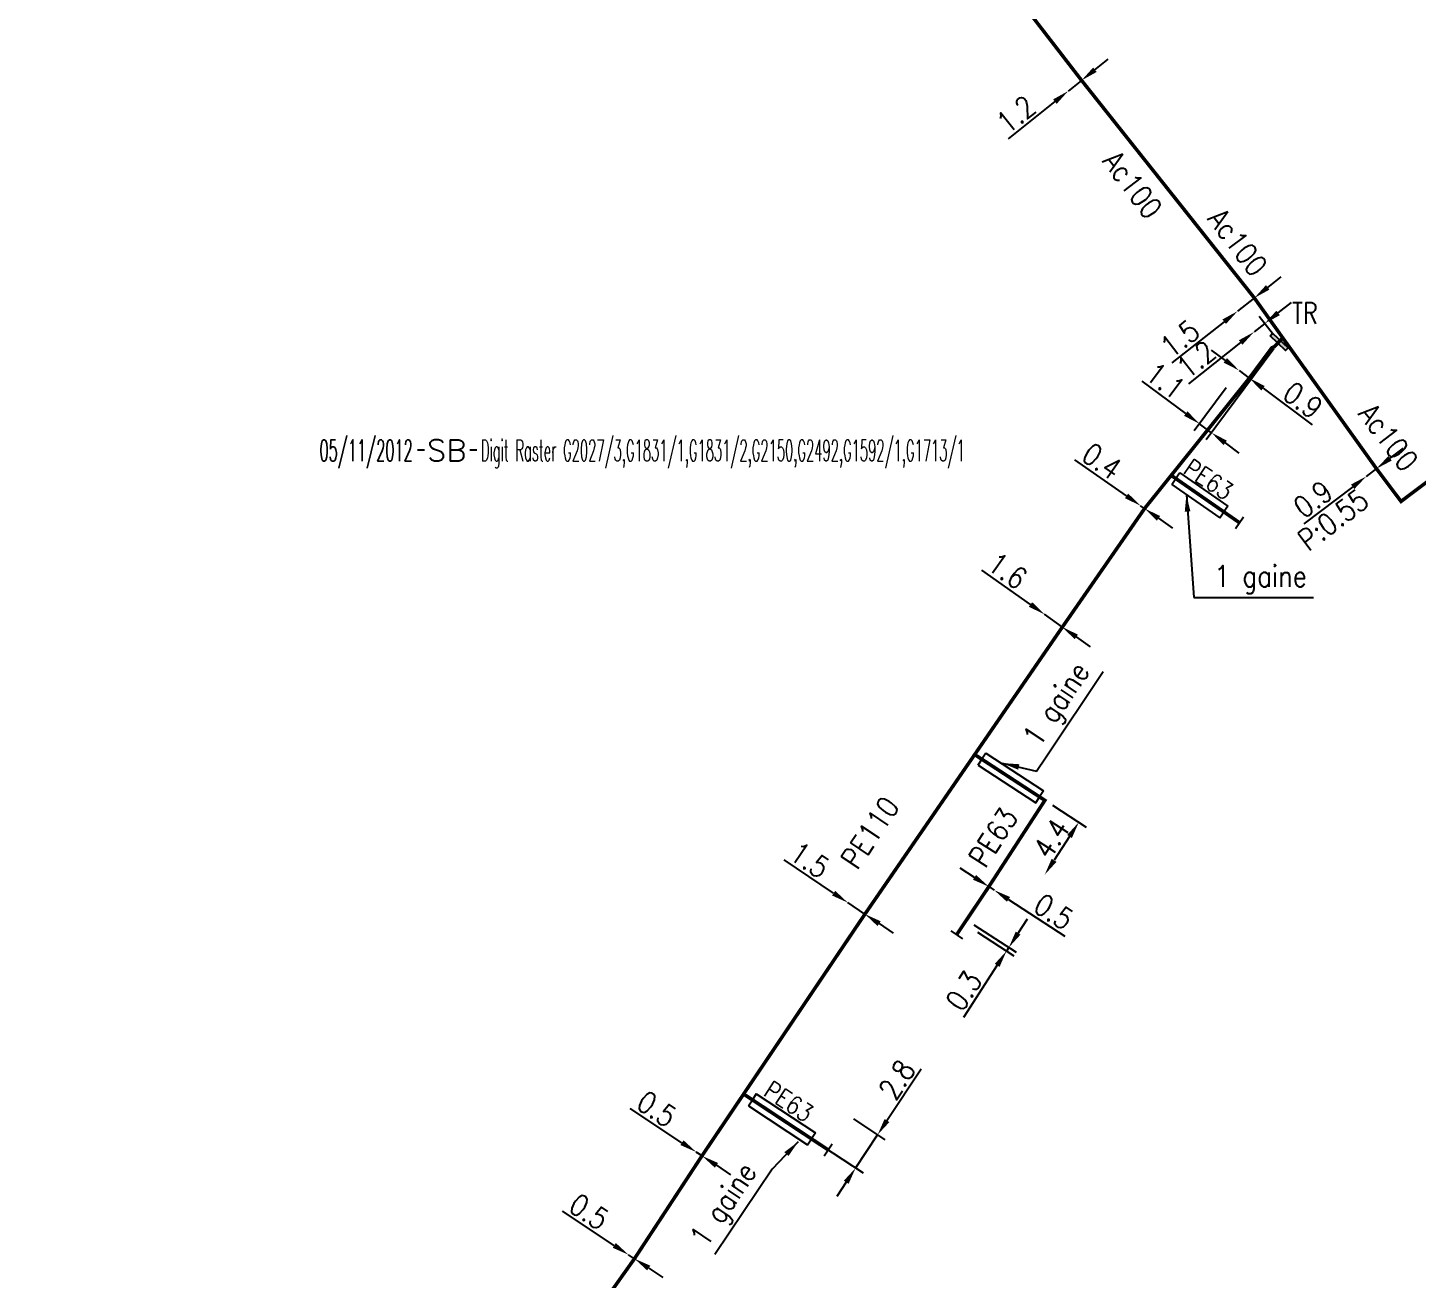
# Model space of a CAD drawing. Header units: millimetres. Extents: x 138988 to 140002, y 128990 to 130001.
# Drawn here: x 139490.1 to 139587.9, y 129678 to 129766.1 of the extents above; entities that cross this region are included whole.
import ezdxf
from ezdxf.enums import TextEntityAlignment as Align

# ---------------------------------------------------------------- set-up
doc = ezdxf.new("R2010")
doc.units = ezdxf.units.MM
doc.header["$PDMODE"] = 34
doc.linetypes.add('L_25_AP', pattern=[2000, 1000, 1000])
doc.linetypes.add('L_25_PE', pattern=[2000, 1000, 1000])
doc.layers.get('0').update_dxf_attribs({"linetype": 'CONTINUOUS'})
doc.layers.get('Defpoints').update_dxf_attribs({"linetype": 'CONTINUOUS'})
for name, color, linetype in [('L_150', 1, 'CONTINUOUS'), ('L_340', 7, 'CONTINUOUS'), ('L_400', 7, 'CONTINUOUS'), ('L_910', 7, 'CONTINUOUS')]:
    doc.layers.add(name, color=color, linetype=linetype)
doc.styles.add('G_ROMANS', font='ROMANS.SHX', dxfattribs={"width": 0.75})
doc.styles.get("Standard").update_dxf_attribs({"font": 'romans.shx', "width": 0.85})
doc.dimstyles.get("Standard").update_dxf_attribs({"dimtxt": 1.5, "dimasz": 1.2, "dimexe": 0.625, "dimexo": 0.625, "dimgap": 0.25, "dimtad": 1, "dimdec": 1, "dimzin": 0, "dimdsep": 46, "dimtxsty": 'Standard', "dimcen": -0.5, "dimadec": 0, "dimazin": 0, "dimtfac": 1, "dimtdec": 1, "dimtmove": 0, "dimatfit": 3, "dimfxl": 0, "dimtolj": 1, "dimtzin": 0, "dimarcsym": 0})

# ---------------------------------------------------------------- blocks, each defined once
blk = doc.blocks.new('*D229')
at = {"layer": 'Defpoints', "color": 0, "linetype": 'Continuous', "transparency": 16777216}
for p in [(139585.02, 129735.086), (139584.305, 129734.54), (139584.305, 129734.54)]:
    blk.add_point(p, dxfattribs=at)
at = {"layer": 'L_150', "color": 0, "linetype": 'Continuous', "lineweight": -2, "transparency": 16777216}
for p, q in [((139585.975, 129735.813), (139586.929, 129736.54)), ((139585.02, 129735.086), (139584.305, 129734.54)), ((139583.35, 129733.813), (139579.921, 129731.2))]:
    blk.add_line(p, q, dxfattribs=at)
at = {"layer": 'L_150', "color": 0, "linetype": 'Continuous', "transparency": 16777216}
for points in [[(139585.854, 129735.972), (139586.096, 129735.654), (139585.02, 129735.086)], [(139583.229, 129733.972), (139583.471, 129733.654), (139584.305, 129734.54)]]:
    blk.add_solid(points, dxfattribs=at)
at = {"layer": 'L_150', "color": 0, "linetype": 'Continuous', "transparency": 16777216, "insert": (139580.552, 129732.938), "char_height": 1.5, "attachment_point": 5, "rotation": 37.30869}
blk.add_mtext('\\A1;0.9', dxfattribs=at)
blk = doc.blocks.new('*D231')
at = {"layer": 'Defpoints', "color": 0, "linetype": 'Continuous', "transparency": 16777216}
for p in [(139564.272, 129762.413), (139563.333, 129761.665), (139563.333, 129761.665)]:
    blk.add_point(p, dxfattribs=at)
at = {"layer": 'L_150', "color": 0, "linetype": 'Continuous', "lineweight": -2, "transparency": 16777216}
for p, q in [((139565.21, 129763.16), (139566.149, 129763.908)), ((139564.272, 129762.413), (139563.333, 129761.665)), ((139562.394, 129760.917), (139559.118, 129758.307))]:
    blk.add_line(p, q, dxfattribs=at)
at = {"layer": 'L_150', "color": 0, "linetype": 'Continuous', "transparency": 16777216}
for points in [[(139565.085, 129763.317), (139565.335, 129763.004), (139564.272, 129762.413)], [(139562.27, 129761.074), (139562.519, 129760.761), (139563.333, 129761.665)]]:
    blk.add_solid(points, dxfattribs=at)
at = {"layer": 'L_150', "color": 0, "linetype": 'Continuous', "transparency": 16777216, "insert": (139559.664, 129760.02), "char_height": 1.5, "attachment_point": 5, "rotation": 38.54079}
blk.add_mtext('\\A1;1.2', dxfattribs=at)
blk = doc.blocks.new('GIS_MODF')
at = {"color": 0, "linetype": 'Continuous', "flags": 128}
for points in [[(-2.176, -0.014), (-1.676, -0.014)], [(1.519, -0.014), (2.019, -0.014)]]:
    blk.add_lwpolyline(points, dxfattribs=at)
at = {"color": 0, "linetype": 'Continuous', "width": 0.5}
blk.add_attdef('DATE', text='', height=1.5, dxfattribs=at).set_placement((-2.502, -0.798), align=Align.RIGHT)
at = {"color": 0, "linetype": 'Continuous', "width": 1.771291}
blk.add_attdef('USER', text='', height=1.5, dxfattribs=at).set_placement((-1.507, -0.798), (1.276, -0.798), align=Align.FIT)
at = {"color": 0, "linetype": 'Continuous', "width": 0.5}
blk.add_attdef('DESC', (2.289, -0.798), '', height=1.5, dxfattribs=at)
blk = doc.blocks.new('*D1012')
at = {"layer": 'Defpoints', "color": 0, "linetype": 'Continuous', "transparency": 16777216}
for p in [(139532.397, 129679.76), (139532.397, 129679.76), (139532.815, 129679.485)]:
    blk.add_point(p, dxfattribs=at)
at = {"layer": 'L_150', "color": 0, "linetype": 'Continuous', "lineweight": -2, "transparency": 16777216}
for p, q in [((139531.395, 129680.42), (139527.744, 129682.825)), ((139532.815, 129679.485), (139532.397, 129679.76)), ((139533.817, 129678.825), (139534.819, 129678.165))]:
    blk.add_line(p, q, dxfattribs=at)
at = {"layer": 'L_150', "color": 0, "linetype": 'Continuous', "transparency": 16777216}
for points in [[(139531.505, 129680.587), (139531.285, 129680.253), (139532.397, 129679.76)], [(139533.927, 129678.992), (139533.707, 129678.658), (139532.815, 129679.485)]]:
    blk.add_solid(points, dxfattribs=at)
at = {"layer": 'L_150', "color": 0, "linetype": 'Continuous', "transparency": 16777216, "insert": (139529.619, 129682.788), "char_height": 1.5, "attachment_point": 5, "rotation": 326.62616}
blk.add_mtext('\\A1;0.5', dxfattribs=at)
blk = doc.blocks.new('*D1013')
at = {"layer": 'Defpoints', "color": 0, "linetype": 'Continuous', "transparency": 16777216}
for p in [(139537.16, 129686.99), (139537.16, 129686.99), (139537.578, 129686.715)]:
    blk.add_point(p, dxfattribs=at)
at = {"layer": 'L_150', "color": 0, "linetype": 'Continuous', "lineweight": -2, "transparency": 16777216}
for p, q in [((139536.158, 129687.65), (139532.507, 129690.054)), ((139537.578, 129686.715), (139537.16, 129686.99)), ((139538.58, 129686.055), (139539.582, 129685.395))]:
    blk.add_line(p, q, dxfattribs=at)
at = {"layer": 'L_150', "color": 0, "linetype": 'Continuous', "transparency": 16777216}
for points in [[(139536.268, 129687.817), (139536.048, 129687.483), (139537.16, 129686.99)], [(139538.69, 129686.222), (139538.47, 129685.888), (139537.578, 129686.715)]]:
    blk.add_solid(points, dxfattribs=at)
at = {"layer": 'L_150', "color": 0, "linetype": 'Continuous', "transparency": 16777216, "insert": (139534.381, 129690.017), "char_height": 1.5, "attachment_point": 5, "rotation": 326.63743}
blk.add_mtext('\\A1;0.5', dxfattribs=at)
blk = doc.blocks.new('*D1014')
at = {"layer": 'Defpoints', "color": 0, "linetype": 'Continuous', "transparency": 16777216}
for p in [(139547.825, 129704.542), (139547.825, 129704.542), (139549.029, 129703.734)]:
    blk.add_point(p, dxfattribs=at)
at = {"layer": 'L_150', "color": 0, "linetype": 'Continuous', "lineweight": -2, "transparency": 16777216}
for p, q in [((139546.829, 129705.211), (139543.35, 129707.545)), ((139549.029, 129703.734), (139547.825, 129704.542)), ((139550.026, 129703.065), (139551.022, 129702.397))]:
    blk.add_line(p, q, dxfattribs=at)
at = {"layer": 'L_150', "color": 0, "linetype": 'Continuous', "transparency": 16777216}
for points in [[(139546.94, 129705.377), (139546.717, 129705.045), (139547.825, 129704.542)], [(139550.137, 129703.232), (139549.914, 129702.899), (139549.029, 129703.734)]]:
    blk.add_solid(points, dxfattribs=at)
at = {"layer": 'L_150', "color": 0, "linetype": 'Continuous', "transparency": 16777216, "insert": (139545.148, 129707.542), "char_height": 1.5, "attachment_point": 5, "rotation": 326.13831}
blk.add_mtext('\\A1;1.5', dxfattribs=at)
blk = doc.blocks.new('*D1015')
at = {"layer": 'Defpoints', "color": 0, "linetype": 'Continuous', "transparency": 16777216}
for p in [(139568.419, 129732.481), (139568.419, 129732.481), (139568.706, 129732.28)]:
    blk.add_point(p, dxfattribs=at)
at = {"layer": 'L_150', "color": 0, "linetype": 'Continuous', "lineweight": -2, "transparency": 16777216}
for p, q in [((139567.437, 129733.171), (139563.809, 129735.717)), ((139568.706, 129732.28), (139568.419, 129732.481)), ((139569.688, 129731.591), (139570.67, 129730.901))]:
    blk.add_line(p, q, dxfattribs=at)
at = {"layer": 'L_150', "color": 0, "linetype": 'Continuous', "transparency": 16777216}
for points in [[(139567.552, 129733.334), (139567.322, 129733.007), (139568.419, 129732.481)], [(139569.803, 129731.755), (139569.573, 129731.427), (139568.706, 129732.28)]]:
    blk.add_solid(points, dxfattribs=at)
at = {"layer": 'L_150', "color": 0, "linetype": 'Continuous', "transparency": 16777216, "insert": (139565.706, 129735.607), "char_height": 1.5, "attachment_point": 5, "rotation": 324.9381}
blk.add_mtext('\\A1;0.4', dxfattribs=at)
blk = doc.blocks.new('*D1016')
at = {"layer": 'Defpoints', "color": 0, "linetype": 'Continuous', "transparency": 16777216}
for p in [(139561.657, 129724.834), (139561.657, 129724.834), (139562.921, 129723.937)]:
    blk.add_point(p, dxfattribs=at)
at = {"layer": 'L_150', "color": 0, "linetype": 'Continuous', "lineweight": -2, "transparency": 16777216}
for p, q in [((139560.678, 129725.529), (139557.262, 129727.953)), ((139562.921, 129723.937), (139561.657, 129724.834)), ((139563.899, 129723.242), (139564.878, 129722.548))]:
    blk.add_line(p, q, dxfattribs=at)
at = {"layer": 'L_150', "color": 0, "linetype": 'Continuous', "transparency": 16777216}
for points in [[(139560.794, 129725.692), (139560.563, 129725.366), (139561.657, 129724.834)], [(139564.015, 129723.405), (139563.784, 129723.079), (139562.921, 129723.937)]]:
    blk.add_solid(points, dxfattribs=at)
at = {"layer": 'L_150', "color": 0, "linetype": 'Continuous', "transparency": 16777216, "insert": (139559.06, 129727.904), "char_height": 1.5, "attachment_point": 5, "rotation": 324.63151}
blk.add_mtext('\\A1;1.6', dxfattribs=at)
blk = doc.blocks.new('*D1017')
at = {"layer": 'Defpoints', "color": 0, "linetype": 'Continuous', "transparency": 16777216}
for p in [(139575.352, 129741.995), (139575.352, 129741.995), (139576.075, 129741.458)]:
    blk.add_point(p, dxfattribs=at)
at = {"layer": 'L_150', "color": 0, "linetype": 'Continuous', "lineweight": -2, "transparency": 16777216}
for p, q in [((139574.389, 129742.71), (139573.425, 129743.425)), ((139575.352, 129741.995), (139576.075, 129741.458)), ((139577.038, 129740.743), (139580.499, 129738.173))]:
    blk.add_line(p, q, dxfattribs=at)
at = {"layer": 'L_150', "color": 0, "linetype": 'Continuous', "transparency": 16777216}
for points in [[(139574.508, 129742.871), (139574.269, 129742.55), (139575.352, 129741.995)], [(139577.157, 129740.904), (139576.919, 129740.582), (139576.075, 129741.458)]]:
    blk.add_solid(points, dxfattribs=at)
at = {"layer": 'L_150', "color": 0, "linetype": 'Continuous', "transparency": 16777216, "insert": (139579.847, 129739.904), "char_height": 1.5, "attachment_point": 5, "rotation": 323.41009}
blk.add_mtext('\\A1;0.9', dxfattribs=at)
blk = doc.blocks.new('*D1018')
at = {"layer": 'Defpoints', "color": 0, "linetype": 'Continuous', "transparency": 16777216}
for p in [(139576.429, 129747.101), (139575.251, 129746.172), (139575.251, 129746.172)]:
    blk.add_point(p, dxfattribs=at)
at = {"layer": 'L_150', "color": 0, "linetype": 'Continuous', "lineweight": -2, "transparency": 16777216}
for p, q in [((139577.371, 129747.844), (139578.314, 129748.587)), ((139576.429, 129747.101), (139575.251, 129746.172)), ((139574.309, 129745.429), (139570.632, 129742.53))]:
    blk.add_line(p, q, dxfattribs=at)
at = {"layer": 'L_150', "color": 0, "linetype": 'Continuous', "transparency": 16777216}
for points in [[(139577.248, 129748.001), (139577.495, 129747.687), (139576.429, 129747.101)], [(139574.185, 129745.586), (139574.433, 129745.272), (139575.251, 129746.172)]]:
    blk.add_solid(points, dxfattribs=at)
at = {"layer": 'L_150', "color": 0, "linetype": 'Continuous', "transparency": 16777216, "insert": (139571.187, 129744.241), "char_height": 1.5, "attachment_point": 5, "rotation": 38.25461}
blk.add_mtext('\\A1;1.5', dxfattribs=at)
blk = doc.blocks.new('*D1019')
at = {"layer": 'Defpoints', "color": 0, "linetype": 'Continuous', "transparency": 16777216}
for p in [(139576.406, 129744.708), (139576.406, 129744.708), (139578.167, 129744.017)]:
    blk.add_point(p, dxfattribs=at)
at = {"layer": 'L_340', "color": 0, "linetype": 'Continuous', "lineweight": -2, "transparency": 16777216}
for p, q in [((139578.098, 129746.043), (139579.041, 129746.786)), ((139577.78, 129744.508), (139576.769, 129745.79)), ((139577.156, 129745.3), (139576.406, 129744.708)), ((139575.463, 129743.965), (139571.787, 129741.067))]:
    blk.add_line(p, q, dxfattribs=at)
at = {"layer": 'L_340', "color": 0, "linetype": 'Continuous', "transparency": 16777216}
for points in [[(139577.975, 129746.2), (139578.222, 129745.886), (139577.156, 129745.3)], [(139575.34, 129744.122), (139575.587, 129743.808), (139576.406, 129744.708)]]:
    blk.add_solid(points, dxfattribs=at)
at = {"layer": 'L_340', "color": 0, "linetype": 'Continuous', "transparency": 16777216, "insert": (139572.342, 129742.777), "char_height": 1.5, "attachment_point": 5, "rotation": 38.25461}
blk.add_mtext('\\A1;1.2', dxfattribs=at)
blk = doc.blocks.new('L_340_19')
at = {"linetype": 'Continuous'}
blk.add_hatch(color=0, dxfattribs=at).paths.add_polyline_path([(0.125, 0.75), (-0.125, 0.75), (-0.125, -0.75), (0.125, -0.75)])
at = {"color": 0, "linetype": 'Continuous'}
blk.add_lwpolyline([(-0.125, 0.75), (0.125, 0.75), (0.125, -0.75), (-0.125, -0.75)], close=True, dxfattribs=at)
at = {"color": 0, "linetype": 'Continuous', "width": 0.75}
for tag, height, flags, p in [('TR', 1.5, 8, (0, 3)), ('DEF_LEG', 1.2, 3, (0, -5)), ('DEF_COUP', 1.2, 3, (0, -7.5)), ('DEF_TYPE', 1.2, 3, (0, -10))]:
    blk.add_attdef(tag, text='', height=height, dxfattribs=dict(at, flags=flags)).set_placement(p, align=Align.MIDDLE)
blk = doc.blocks.new('L_340_07')
at = {"color": 0, "linetype": 'Continuous', "const_width": 0.25, "flags": 128}
blk.add_lwpolyline([(0, 0), (1.25, 0)], dxfattribs=at)
at = {"color": 0, "linetype": 'Continuous', "flags": 128}
blk.add_lwpolyline([(1.25, -0.5), (1.25, 0.5)], dxfattribs=at)
at = {"color": 0, "linetype": 'Continuous', "style": 'G_ROMANS', "width": 0.75, "flags": 3}
for tag, p in [('DEF_LEG', (0.723, -3.465)), ('DEF_COUP', (0.723, -5.965)), ('DEF_TYPE', (0.723, -8.465))]:
    blk.add_attdef(tag, text='', height=1.2, dxfattribs=at).set_placement(p, align=Align.MIDDLE)
blk = doc.blocks.new('*D1020')
at = {"layer": 'Defpoints', "color": 0, "linetype": 'Continuous', "transparency": 16777216}
for p in [(139561.698, 129711.751), (139561.682, 129706.515), (139561.682, 129706.515)]:
    blk.add_point(p, dxfattribs=at)
at = {"layer": 'L_150', "color": 0, "linetype": 'Continuous', "lineweight": -2, "transparency": 16777216}
for p, q in [((139562.222, 129711.411), (139564.603, 129709.864)), ((139563.425, 129709.198), (139562.336, 129707.521))]:
    blk.add_line(p, q, dxfattribs=at)
at = {"layer": 'L_150', "color": 0, "linetype": 'Continuous', "transparency": 16777216}
for points in [[(139563.257, 129709.307), (139563.593, 129709.09), (139564.079, 129710.205)], [(139562.168, 129707.63), (139562.504, 129707.412), (139561.682, 129706.515)]]:
    blk.add_solid(points, dxfattribs=at)
at = {"layer": 'L_150', "color": 0, "linetype": 'Continuous', "transparency": 16777216, "insert": (139562.141, 129709.057), "char_height": 1.5, "attachment_point": 5, "rotation": 56.99487}
blk.add_mtext('\\A1;4.4', dxfattribs=at)
blk = doc.blocks.new('*D1021')
at = {"layer": 'Defpoints', "color": 0, "linetype": 'Continuous', "transparency": 16777216}
for p in [(139557.748, 129705.669), (139558.125, 129705.424), (139558.125, 129705.424)]:
    blk.add_point(p, dxfattribs=at)
at = {"layer": 'L_150', "color": 0, "linetype": 'Continuous', "lineweight": -2, "transparency": 16777216}
for p, q in [((139556.741, 129706.322), (139555.735, 129706.976)), ((139557.748, 129705.669), (139558.125, 129705.424)), ((139559.131, 129704.77), (139563.099, 129702.193))]:
    blk.add_line(p, q, dxfattribs=at)
at = {"layer": 'L_150', "color": 0, "linetype": 'Continuous', "transparency": 16777216}
for points in [[(139556.85, 129706.49), (139556.632, 129706.155), (139557.748, 129705.669)], [(139559.24, 129704.938), (139559.022, 129704.602), (139558.125, 129705.424)]]:
    blk.add_solid(points, dxfattribs=at)
at = {"layer": 'L_150', "color": 0, "linetype": 'Continuous', "transparency": 16777216, "insert": (139562.314, 129703.895), "char_height": 1.5, "attachment_point": 5, "rotation": 326.99503}
blk.add_mtext('\\A1;0.5', dxfattribs=at)
blk = doc.blocks.new('*D1022')
at = {"layer": 'Defpoints', "color": 0, "linetype": 'Continuous', "transparency": 16777216}
for p in [(139547.708, 129689.663), (139544.092, 129688.695), (139549.918, 129688.204)]:
    blk.add_point(p, dxfattribs=at)
at = {"layer": 'L_150', "color": 0, "linetype": 'Continuous', "lineweight": -2, "transparency": 16777216}
for p, q in [((139550.58, 129689.205), (139552.988, 129692.853)), ((139548.23, 129689.319), (139550.44, 129687.859)), ((139544.614, 129688.351), (139548.897, 129685.523)), ((139548.376, 129685.867), (139549.918, 129688.204)), ((139547.715, 129684.866), (139547.053, 129683.864))]:
    blk.add_line(p, q, dxfattribs=at)
at = {"layer": 'L_150', "color": 0, "linetype": 'Continuous', "transparency": 16777216}
for points in [[(139550.413, 129689.315), (139550.747, 129689.095), (139549.918, 129688.204)], [(139547.548, 129684.976), (139547.882, 129684.755), (139548.376, 129685.867)]]:
    blk.add_solid(points, dxfattribs=at)
at = {"layer": 'L_150', "color": 0, "linetype": 'Continuous', "transparency": 16777216, "insert": (139551.28, 129692.081), "char_height": 1.5, "attachment_point": 5, "rotation": 56.56735}
blk.add_mtext('\\A1;2.8', dxfattribs=at)
blk = doc.blocks.new('*D1241')
at = {"layer": 'Defpoints', "color": 0, "linetype": 'Continuous', "transparency": 16777216}
for p in [(139578.167, 129744.017), (139574.825, 129741.285), (139572.568, 129738.245)]:
    blk.add_point(p, dxfattribs=at)
at = {"layer": 'L_340', "color": 0, "linetype": 'Continuous', "lineweight": -2, "transparency": 16777216}
for p, q in [((139577.795, 129743.515), (139573.042, 129737.114)), ((139571.604, 129738.96), (139568.533, 129741.24)), ((139574.453, 129740.783), (139572.195, 129737.743)), ((139573.415, 129737.616), (139572.568, 129738.245)), ((139574.378, 129736.901), (139575.342, 129736.185))]:
    blk.add_line(p, q, dxfattribs=at)
at = {"layer": 'L_340', "color": 0, "linetype": 'Continuous', "transparency": 16777216}
for points in [[(139571.724, 129739.121), (139571.485, 129738.799), (139572.568, 129738.245)], [(139574.498, 129737.061), (139574.259, 129736.74), (139573.415, 129737.616)]]:
    blk.add_solid(points, dxfattribs=at)
at = {"layer": 'L_340', "color": 0, "linetype": 'Continuous', "transparency": 16777216, "insert": (139570.183, 129741.261), "char_height": 1.5, "attachment_point": 5, "rotation": 323.41009}
blk.add_mtext('\\A1;1.1', dxfattribs=at)
blk = doc.blocks.new('*D1261')
at = {"layer": 'Defpoints', "color": 0, "linetype": 'Continuous', "transparency": 16777216}
for p in [(139556.176, 129703.324), (139556.424, 129702.805), (139558.99, 129701.138)]:
    blk.add_point(p, dxfattribs=at)
at = {"layer": 'L_340', "color": 0, "linetype": 'Continuous', "lineweight": -2, "transparency": 16777216}
for p, q in [((139556.7, 129702.984), (139559.678, 129701.049)), ((139559.808, 129702.396), (139560.461, 129703.402)), ((139556.948, 129702.465), (139559.515, 129700.797)), ((139559.154, 129701.389), (139558.99, 129701.138)), ((139558.337, 129700.131), (139555.955, 129696.466))]:
    blk.add_line(p, q, dxfattribs=at)
at = {"layer": 'L_340', "color": 0, "linetype": 'Continuous', "transparency": 16777216}
for points in [[(139559.64, 129702.505), (139559.975, 129702.287), (139559.154, 129701.389)], [(139558.169, 129700.24), (139558.504, 129700.022), (139558.99, 129701.138)]]:
    blk.add_solid(points, dxfattribs=at)
at = {"layer": 'L_340', "color": 0, "linetype": 'Continuous', "transparency": 16777216, "insert": (139555.981, 129698.34), "char_height": 1.5, "attachment_point": 5, "rotation": 56.99006}
blk.add_mtext('\\A1;0.3', dxfattribs=at)

msp = doc.modelspace()

# ---------------------------------------------------------------- linework, layer by layer
at = {"layer": 'L_150', "linetype": 'L_25_AP', "flags": 128}
msp.add_lwpolyline([(139647.334, 129653.999, 0.25, 0.25, 0), (139631.821, 129671.947, 0.25, 0.25, 0), (139635.322, 129674.881, 0.25, 0.25, 0), (139634.963, 129675.361, 0.25, 0.25, 0), (139631.506, 129679.994, 0.25, 0.25, 0), (139624.509, 129688.756, 0.25, 0.25, 0), (139623.559, 129689.946, 0.25, 0.25, 0), (139622.849, 129690.834, 0.25, 0.25, 0), (139622.646, 129692.936, 0.25, 0.25, 0), (139618.859, 129697.943, 0.25, 0.25, 0), (139595.147, 129730.007, 0.25, 0.25, 0), (139590.785, 129735.814, 0.25, 0.25, 0), (139586.75, 129732.783, 0.25, 0.25, 0), (139585.02, 129735.086, 0.25, 0.25, 0), (139585.02, 129735.086, 0.25, 0.25, 0), (139578.393, 129744.34, 0.25, 0.25, 0), (139576.429, 129747.101, 0.25, 0.25, 0), (139576.429, 129747.101, 0.25, 0.25, 0), (139564.272, 129762.413, 0.25, 0.25, 0), (139550.866, 129779.793, 0.25, 0.25, 0), (139546.554, 129785.17, 0.25, 0.25, 0), (139522.548, 129817.292, 0.25, 0.25, 0), (139503.357, 129843.471, 0.25, 0.25, 0), (139496.471, 129852.267, 0.25, 0.25, 0), (139492.69, 129857.278, 0.25, 0.25, 0), (139490.725, 129859.883, 0.25, 0.25, 0), (139483.121, 129868.438, 0.25, 0.25, 0), (139483.121, 129868.438, 0.25, 0.25, 0), (139479.015, 129873.988, 0.25, 0.25, 0), (139476.008, 129878.054, 0.25, 0.25, 0), (139472.605, 129882.307, 0.25, 0.25, 0), (139472.605, 129882.307, 0.25, 0.25, 0), (139464.259, 129892.986, 0.25, 0.25, 0), (139460.074, 129898.684, 0.25, 0.25, 0), (139457.603, 129901.888, 0.25, 0.25, 0), (139454.103, 129906.197, 0.25, 0.25, 0), (139451.017, 129910.058, 0.25, 0.25, 0), (139446.618, 129915.41, 0.25, 0.25, 0), (139441.423, 129921.627, 0.25, 0.25, 0), (139435.159, 129929.06, 0.25, 0.25, 0), (139432.033, 129932.914, 0.25, 0.25, 0), (139432.033, 129932.914, 0.25, 0.25, 0), (139430.521, 129934.626, 0.25, 0.25, 0), (139429.531, 129933.79, 0.25, 0.25, 0), (139426.052, 129937.95, 0.25, 0.25, 0), (139426.052, 129937.95, 0.25, 0.25, 0), (139421.17, 129943.933, 0.25, 0.25, 0), (139412.523, 129954.031, 0.25, 0.25, 0), (139396.826, 129972.246, 0.25, 0.25, 0), (139388.908, 129981.402, 0.25, 0.25, 0), (139387.363, 129983.503, 0.25, 0.25, 0), (139384.232, 129986.765, 0.25, 0.25, 0), (139377.423, 129994.787, 0.25, 0.25, 0), (139373.93, 129999.102, 0.25, 0.25, 0), (139373.15, 130000, 0, 0, 0)], format="xyseb", dxfattribs=at)
at = {"layer": 'L_150', "linetype": 'L_25_PE', "const_width": 0.25, "flags": 128}
for points in [[(139512.622, 129623.452), (139515.095, 129633.182), (139520.122, 129659.054), (139521.144, 129661.404), (139523.405, 129665.201), (139526.076, 129669.59), (139527.854, 129672.5), (139532.815, 129679.485), (139537.573, 129686.738), (139540.494, 129691.071), (139549.029, 129703.734), (139562.921, 129723.937), (139568.706, 129732.28), (139570.579, 129734.614), (139576.075, 129741.458), (139577.659, 129743.593), (139577.827, 129743.664), (139578.167, 129744.017)], [(139545.404, 129687.829), (139540.494, 129691.071)]]:
    msp.add_lwpolyline(points, dxfattribs=at)
at = {"layer": 'L_150', "linetype": 'L_25_AP', "const_width": 0.25, "flags": 128}
for points in [[(139578.167, 129744.017), (139578.425, 129744.285)], [(139570.579, 129734.614), (139574.364, 129731.988)]]:
    msp.add_lwpolyline(points, dxfattribs=at)
at = {"layer": 'L_150', "linetype": 'L_25_PE', "flags": 128}
msp.add_lwpolyline([(139556.176, 129703.324, 0.25, 0.25, 0), (139557.748, 129705.669, 0.25, 0.25, 0), (139561.691, 129711.741, 0.25, 0.25, 0), (139556.751, 129714.964, 0, 0, 0)], format="xyseb", dxfattribs=at)
at = {"layer": 'L_400', "color": 7, "linetype": 'CONTINUOUS'}
for p, q in [((139570.622, 129733.976), (139570.907, 129734.387)), ((139570.622, 129733.976), (139574, 129731.632)), ((139571.192, 129734.797), (139570.907, 129734.387)), ((139571.192, 129734.797), (139574.57, 129732.453)), ((139574, 129731.632), (139574.285, 129732.042)), ((139574.57, 129732.453), (139574.285, 129732.042)), ((139556.987, 129714.213), (139557.26, 129714.633)), ((139557.532, 129715.052), (139557.26, 129714.633)), ((139557.532, 129715.052), (139561.595, 129712.409)), ((139556.987, 129714.213), (139561.05, 129711.571)), ((139561.595, 129712.409), (139561.322, 129711.99)), ((139561.05, 129711.571), (139561.322, 129711.99)), ((139541.388, 129691.079), (139541.113, 129690.662)), ((139541.388, 129691.079), (139545.55, 129688.331)), ((139540.837, 129690.245), (139541.113, 129690.662)), ((139540.837, 129690.245), (139544.999, 129687.497)), ((139545.55, 129688.331), (139545.275, 129687.914)), ((139544.999, 129687.497), (139545.275, 129687.914))]:
    msp.add_line(p, q, dxfattribs=at)

# ---------------------------------------------------------------- block references
at = {"layer": 'L_340'}
ref = msp.add_blockref('L_340_19', (139578.167, 129744.017), dxfattribs=dict(at, rotation=46.72459653934282))
ref.add_attrib('TR', 'TR', dxfattribs={"layer": '0', "color": 0, "linetype": 'Continuous', "height": 1.5, "width": 0.75, "flags": 8}).set_placement((139579.974, 129746.028), align=Align.MIDDLE)
for p, rotation in [((139574.364, 129731.988), 325.2446437990301), ((139556.176, 129703.324), 236.1659165198505), ((139545.404, 129687.829), 326.5660928792629)]:
    msp.add_blockref('L_340_07', p, dxfattribs=dict(at, rotation=rotation))
at = {"layer": 'L_910'}
ref = msp.add_blockref('GIS_MODF', (139519.714, 129736.421), dxfattribs=at)
ref.add_attrib('DATE', '05/11/2012', dxfattribs={"layer": '0', "color": 0, "linetype": 'Continuous', "height": 1.5, "width": 0.5}).set_placement((139517.212, 129735.623), align=Align.RIGHT)
ref.add_attrib('USER', 'SB', dxfattribs={"layer": '0', "color": 0, "linetype": 'Continuous', "height": 1.5, "width": 1.025485}).set_placement((139518.207, 129735.623), (139520.991, 129735.623), align=Align.FIT)
ref.add_attrib('DESC', 'Digit Raster G2027/3,G1831/1,G1831/2,G2150,G2492,G1592/1,G1713/1', (139522.003, 129735.623), dxfattribs={"layer": '0', "color": 0, "linetype": 'Continuous', "height": 1.5, "width": 0.45})

# ---------------------------------------------------------------- texts
at = {"layer": 'L_150', "linetype": 'Continuous', "width": 0.85}
for s, height, rotation, p in [('Ac100', 1.5, 307.20886, (139565.688, 129756.696)), ('Ac100', 1.5, 307.35906, (139573.08, 129752.636)), ('Ac100', 1.5, 307.35906, (139583.684, 129738.92)), ('PE63', 1.25, 326.56735, (139571.35, 129734.814)), ('PE110', 1.5, 56.14439, (139548.49, 129706.782)), ('PE63', 1.5, 56.99503, (139557.494, 129706.895)), ('PE63', 1.25, 326.56735, (139541.806, 129691.032))]:
    msp.add_text(s, height=height, rotation=rotation, dxfattribs=at).set_placement(p)
at = {"layer": 'L_150', "linetype": 'Continuous', "insert": (139583.717, 129733.762), "char_height": 1.5, "attachment_point": 3, "rotation": 37.30869}
msp.add_mtext('\\A1;P:0.55', dxfattribs=at)
at = {"layer": 'L_400', "linetype": 'Continuous', "insert": (139573.613, 129726.279), "char_height": 1.5, "attachment_point": 7}
msp.add_mtext('1 gaine', dxfattribs=at)
at = {"layer": 'L_400', "linetype": 'Continuous', "char_height": 1.5, "rotation": 56.21086}
for insert, attachment_point in [((139561.701, 129715.145), 7), ((139537.44, 129680.477), 4)]:
    msp.add_mtext('1 gaine', dxfattribs=dict(at, insert=insert, attachment_point=attachment_point))

# ---------------------------------------------------------------- dimensions: what is measured, and where the dimension line sits
at = {"layer": 'L_150', "linetype": 'Continuous'}
for base, p1, p2, angle, picture, middle in [((139563.333, 129761.665), (139564.272, 129762.413), (139563.333, 129761.665), 38.54079, '*D231', (139560.287, 129759.238)), ((139575.251, 129746.172), (139576.429, 129747.101), (139575.251, 129746.172), 38.25461, '*D1018', (139571.806, 129743.456)), ((139575.352, 129741.995), (139576.075, 129741.458), (139575.352, 129741.995), 323.41009, '*D1017', (139579.25, 129739.101)), ((139568.4193, 129732.4812), (139568.7058, 129732.2802), (139568.4193, 129732.4812), 324.9381, '*D1015', (139565.132, 129734.7883)), ((139584.305, 129734.54), (139585.02, 129735.086), (139584.305, 129734.54), 37.30869, '*D229', (139581.159, 129732.143)), ((139561.657, 129724.834), (139562.921, 129723.937), (139561.657, 129724.834), 324.63151, '*D1016', (139558.481, 129727.088)), ((139561.682, 129706.515), (139561.698, 129711.751), (139561.682, 129706.515), 56.99487, '*D1020', (139562.979, 129708.512)), ((139547.825, 129704.542), (139549.029, 129703.734), (139547.825, 129704.542), 326.13831, '*D1014', (139544.591, 129706.712)), ((139558.1249, 129705.4237), (139557.7475, 129705.6688), (139558.1249, 129705.4237), 146.99503, '*D1021', (139561.7693, 129703.0565)), ((139549.918, 129688.204), (139544.092, 129688.695), (139547.708, 129689.663), 236.56735, '*D1022', (139552.114, 129691.53)), ((139537.16, 129686.99), (139537.578, 129686.715), (139537.16, 129686.99), 326.63743, '*D1013', (139533.831, 129689.182)), ((139532.397, 129679.76), (139532.815, 129679.485), (139532.397, 129679.76), 326.62616, '*D1012', (139529.069, 129681.953))]:
    dim = msp.add_linear_dim(base=base, p1=p1, p2=p2, angle=angle, dimstyle='Standard', dxfattribs=at)
    dim.commit()
    dim.dimension.update_dxf_attribs({"geometry": picture, "text_midpoint": middle, "dimtype": 160})
at = {"layer": 'L_340', "linetype": 'Continuous'}
dim = msp.add_linear_dim(base=(139576.406, 129744.708), p1=(139578.167, 129744.017), p2=(139576.406, 129744.708), angle=38.25461, text='1.2', dimstyle='Standard', dxfattribs=at)
dim.commit()
dim.dimension.update_dxf_attribs({"geometry": '*D1019', "text_midpoint": (139572.961, 129741.992), "dimtype": 160})
for base, p1, p2, angle, picture, middle in [((139572.568, 129738.245), (139578.167, 129744.017), (139574.825, 129741.285), 323.41009, '*D1241', (139569.587, 129740.458)), ((139558.99, 129701.138), (139556.176, 129703.324), (139556.424, 129702.805), 56.99006, '*D1261', (139556.819, 129697.795))]:
    dim = msp.add_linear_dim(base=base, p1=p1, p2=p2, angle=angle, dimstyle='Standard', dxfattribs=at)
    dim.commit()
    dim.dimension.update_dxf_attribs({"geometry": picture, "text_midpoint": middle, "dimtype": 160})

# ---------------------------------------------------------------- leaders
at = {"layer": 'L_400', "linetype": 'Continuous', "annotation_type": 0, "has_hookline": 1, "hookline_direction": 0, "text_width": 6.982}
msp.add_leader([(139571.645, 129733.266), (139572.163, 129726.029), (139573.363, 129726.029)], dimstyle='Standard', dxfattribs=at)
at = {"layer": 'L_400', "linetype": 'Continuous', "annotation_type": 0, "has_hookline": 1, "text_width": 6.982, "horizontal_direction": (0.556138, 0.83109, 0)}
for points, hookline_direction in [([(139558.687, 129714.364), (139561.103, 129713.8), (139561.77, 129714.798)], 0), ([(139544.336, 129687.715), (139542.501, 129685.793)], 1)]:
    msp.add_leader(points, dimstyle='Standard', dxfattribs=dict(at, hookline_direction=hookline_direction))

doc.saveas('drawing.dxf')
